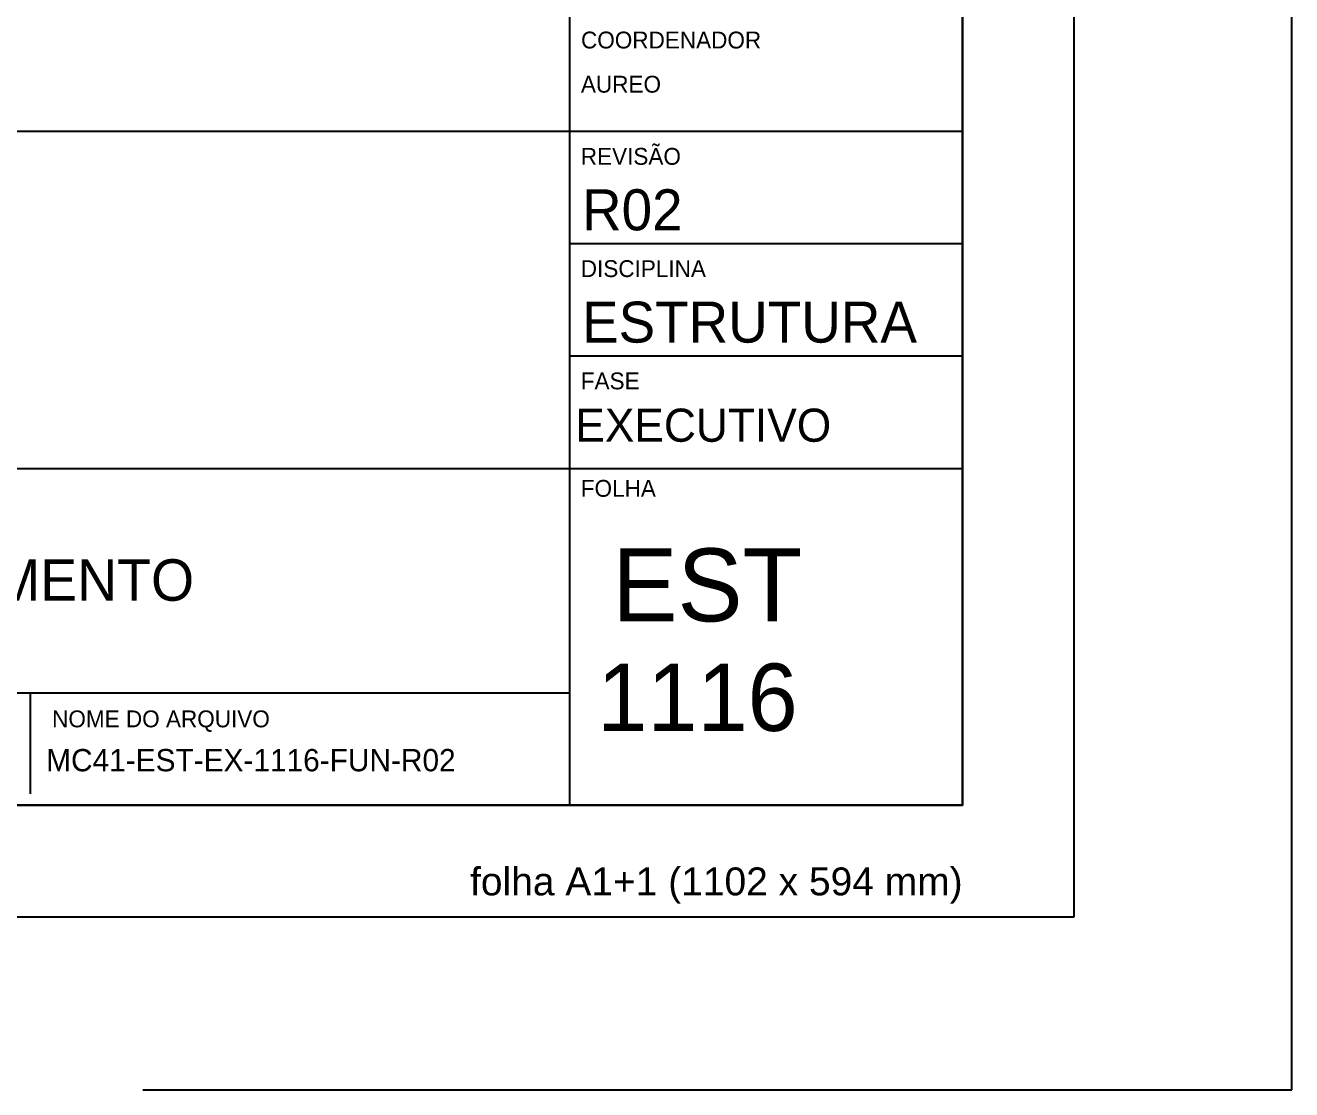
# Model space of a CAD drawing. Extents: x -37 to 86, y -2 to 60.
# Drawn here: x 74.7 to 86.05, y -2.05 to 7.49 of the extents above; entities that cross this region are included whole.
import ezdxf
from ezdxf.enums import TextEntityAlignment as Align

# ---------------------------------------------------------------- set-up
doc = ezdxf.new("R2010")
doc.units = 0
doc.header["$MEASUREMENT"] = 0
doc.linetypes.add('HIDDEN', pattern=[0.375, 0.25, -0.125])
doc.layers.get('0').update_dxf_attribs({"linetype": 'CONTINUOUS'})
doc.layers.get('Defpoints').update_dxf_attribs({"linetype": 'CONTINUOUS'})
for name, color, linetype in [('_ARQUIVO', 7, 'CONTINUOUS'), ('ARQ-MAR', 2, 'CONTINUOUS'), ('ARQ_CAR', 7, 'CONTINUOUS'), ('ARQ_CAR-TXT', 7, 'CONTINUOUS'), ('ARQ_FOLHA', 7, 'CONTINUOUS'), ('ARQ_TXT-2', 2, 'CONTINUOUS'), ('ARQ_TXT-4', 4, 'CONTINUOUS'), ('ARQ_VISTA 0', 251, 'CONTINUOUS')]:
    doc.layers.add(name, color=color, linetype=linetype)
doc.styles.add('01-MILLEU', font='GOTHIC.TTF')
doc.styles.add('TQS_ARIAL', font='arial.ttf')

# ---------------------------------------------------------------- blocks, each defined once
blk = doc.blocks.new('*U27')
at = {"layer": 'ARQ_CAR-TXT', "true_color": 0x58ba48}
h = blk.add_hatch(color=85, dxfattribs=at)
h.dxf.hatch_style = 1
h.paths.add_polyline_path([(-11.28, 0), (0, 0), (0, 30), (-11.28, 30)])
at = {"layer": 'ARQ_CAR', "color": 5}
blk.add_lwpolyline([(-11.28, 0), (0, 0), (0, 30), (-11.28, 30)], close=True, dxfattribs=at)
at = {"layer": 'ARQ_CAR-TXT', "color": 4, "style": '01-MILLEU'}
blk.add_text('EX', height=4.614, rotation=90, dxfattribs=at).set_placement((-3.26, 10.64))
at = {"layer": 'ARQ_TXT-2', "style": '01-MILLEU'}
blk.add_text('EXECUTIVO', height=2.95, dxfattribs=at).set_placement((-34.5, -57.63))
blk = doc.blocks.new('SELO METROCASA - EXECUTIVO')
at = {"layer": 'ARQ-MAR', "color": 5}
blk.add_line((-173.01, 10), (-35, 10), dxfattribs=at)
at = {"layer": 'ARQ-MAR', "color": 3}
blk.add_line((-83.01, 1), (-83.01, 6), dxfattribs=at)
at = {"layer": 'ARQ_CAR', "color": 5}
blk.add_lwpolyline([(-175, 0), (-175, 120), (0, 120), (0, 0)], close=True, dxfattribs=at)
for points in [[(-35, 0), (-35, 90)], [(0, 60), (-175, 60)], [(-175, 30), (0, 30)], [(-175, 10), (-35, 10)]]:
    blk.add_lwpolyline(points, dxfattribs=at)
at = {"layer": 'ARQ_CAR'}
for points in [[(0, 50), (-35, 50)], [(0, 40), (-35, 40)]]:
    blk.add_lwpolyline(points, dxfattribs=at)
at = {"layer": 'ARQ_CAR', "color": 3}
blk.add_lwpolyline([(-83.01, 1), (-83.01, 10)], dxfattribs=at)
at = {"layer": 'ARQ_CAR-TXT', "color": 1, "style": '01-MILLEU'}
for s, p in [('COORDENADOR', (-33.99, 67.4)), ('REVISÃO', (-34.01, 57.04)), ('DISCIPLINA', (-34.01, 47.04)), ('FASE', (-34.01, 37.04)), ('FOLHA', (-34.01, 27.47)), ('NOME DO ARQUIVO', (-81.1, 6.94))]:
    blk.add_text(s, height=1.5, dxfattribs=at).set_placement(p)
at = {"layer": 'ARQ_CAR-TXT', "color": 4, "style": '01-MILLEU'}
blk.add_attdef('ASSUNTO.DO.PROJETO', (-163.54, 18.21), '', height=3.69, dxfattribs=at)
at = {"layer": 'ARQ_TXT-2', "style": '01-MILLEU'}
for tag, p, height in [('DESCRIÇÃO.DA.REVISÃO_0', (-131.24, 156.49), 2), ('MC_XXX-XX', (-33.9, 82.8), 1.5), ('RESPONSÁVEL', (-34, 73.46), 1.5), ('COORDENADOR', (-34, 63.46), 1.5), ('XXX-XX', (-33.9, 51.2), 3.65), ('DISCIPLINA', (-33.9, 41.2), 3.65), ('OBRA', (-164.01, 39.31), 3), ('ENDEREÇO', (-164.01, 34.81), 3), ('ESCALA', (-155.51, 2.7), 2)]:
    blk.add_attdef(tag, p, '', height=height, dxfattribs=at)
for tag, p in [('N_REV0', (-169.74, 157.54)), ('R_DES', (-155.84, 157.49)), ('DATA_0', (-140.16, 157.49))]:
    blk.add_attdef(tag, text='', height=2, dxfattribs=at).set_placement(p, align=Align.MIDDLE_CENTER)
blk.add_attdef('DCP', text='', height=3.24, dxfattribs=at).set_placement((-23.62, 17.18), align=Align.MIDDLE_LEFT)
blk.add_attdef('DES', text='', height=2.99, dxfattribs=at).set_placement((-19.84, 12.19), align=Align.MIDDLE)
at = {"layer": 'ARQ_TXT-4', "style": '01-MILLEU'}
blk.add_attdef('CLIENTE', (-164.51, 45.8), '', height=5, dxfattribs=at)
at = {"layer": 'ARQ_VISTA 0', "style": '01-MILLEU'}
blk.add_attdef('LOGO', (-164.51, 77.38), '', height=5, dxfattribs=at)

msp = doc.modelspace()

# ---------------------------------------------------------------- linework, layer by layer
at = {"layer": 'ARQ_FOLHA', "color": 1}
for points in [[(-34.8, -0.5), (84.1, -0.5), (84.1, 58.9), (-34.8, 58.9)], [(-32.3, 0.5), (83.1, 0.5), (83.1, 57.9), (-32.3, 57.9)]]:
    msp.add_lwpolyline(points, close=True, dxfattribs=at)
at = {"layer": 'Defpoints', "color": 8, "linetype": 'HIDDEN', "ltscale": 100}
msp.add_lwpolyline([(-36.75, 60.45), (-36.75, -2.05), (86.05, -2.05), (86.05, 60.45)], close=True, dxfattribs=at)

# ---------------------------------------------------------------- block references
ref = msp.add_blockref('SELO METROCASA - EXECUTIVO', (83.1, 0.5), dxfattribs=dict(xscale=0.1006544394922334, yscale=0.1006544394922334, zscale=0.1006544394922334))
ref.add_attrib('ASSUNTO.DO.PROJETO', 'ARMAÇÃO DOS BLOCOS DE COROAMENTO', (65.692, 2.333), dxfattribs={"layer": 'ARQ_CAR-TXT', "color": 4, "height": 0.37156, "style": '01-MILLEU'})
ref.add_attrib('XXX-XX', 'R02', (79.688, 5.654), dxfattribs={"layer": 'ARQ_TXT-2', "height": 0.3674, "style": '01-MILLEU'})
ref.add_attrib('DCP', 'EST', dxfattribs={"layer": 'ARQ_TXT-2', "height": 0.6543, "style": '01-MILLEU'}).set_placement((79.96, 2.475), align=Align.MIDDLE_LEFT)
ref.add_attrib('DES', '1116', dxfattribs={"layer": 'ARQ_TXT-2', "height": 0.6039, "style": '01-MILLEU'}).set_placement((80.723, 1.468), align=Align.MIDDLE)
ref.add_attrib('COORDENADOR', 'AUREO', (79.678, 6.888), dxfattribs={"layer": 'ARQ_TXT-2', "height": 0.151, "style": '01-MILLEU'})
ref.add_attrib('DISCIPLINA', 'ESTRUTURA', (79.688, 4.647), dxfattribs={"layer": 'ARQ_TXT-2', "height": 0.3674, "style": '01-MILLEU'})
at = {"layer": 'ARQ_CAR', "xscale": 0.1006544394922334, "yscale": 0.1006544394922334, "zscale": 0.1006544394922334}
msp.add_blockref('*U27', (83.1, 9.559), dxfattribs=at)

# ---------------------------------------------------------------- texts
at = {"layer": '_ARQUIVO', "style": '01-MILLEU'}
msp.add_text('MC41-EST-EX-1116-FUN-R02', height=0.2, dxfattribs=at).set_placement((74.884, 0.804))
at = {"layer": 'ARQ_FOLHA', "insert": (83.1, -0.058), "char_height": 0.25, "width": 8.4157, "attachment_point": 3, "style": 'TQS_ARIAL'}
msp.add_mtext('\\pxt3;folha A1+1 (1102 x 594 mm)', dxfattribs=at)

doc.saveas('drawing.dxf')
